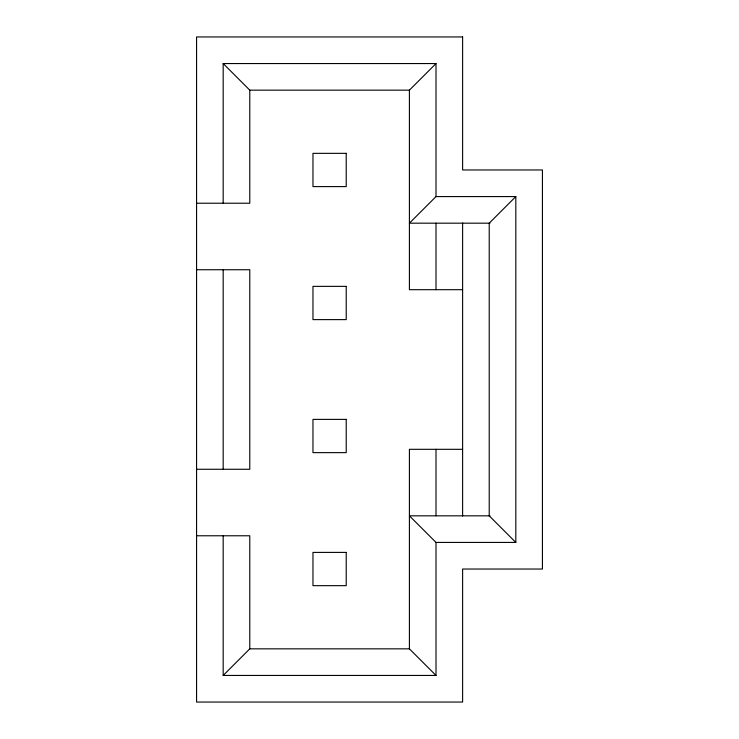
<?xml version="1.0" encoding="UTF-8"?>
<svg xmlns="http://www.w3.org/2000/svg" width="739" height="739" viewBox="0 0 739 739"><rect width="100%" height="100%" fill="white"/><g stroke="black" fill="none" stroke-linecap="round" stroke-linejoin="round"><path stroke-width="1.11" d="M462.614 289.688L409.406 289.688L409.406 90.158L436.01 63.554L436.01 196.574L409.406 223.178L489.975 223.178M436.01 196.574L515.822 196.574L489.218 223.178L489.218 515.822L515.822 542.426L436.01 542.426L409.406 515.822L489.975 515.822M223.178 535.775L223.178 675.446L249.782 648.842L409.406 648.842L436.01 675.446L436.01 542.426M223.178 203.225L223.178 63.554L436.01 63.554M223.178 63.554L249.782 90.158L409.406 90.158M196.574 203.225L249.782 203.225L249.782 90.158M196.574 269.735L249.782 269.735L249.782 469.265L196.574 469.265M462.614 449.312L409.406 449.312L409.406 648.842M196.574 535.775L249.782 535.775L249.782 648.842M223.178 675.446L436.01 675.446M515.822 196.574L515.822 542.426M462.614 222.993L462.614 516.007M436.01 223.178L436.01 289.688M436.01 449.312L436.01 515.822M223.178 269.735L223.178 469.265M462.614 36.95L196.574 36.95L196.574 702.05L462.614 702.05L462.614 569.03L542.426 569.03L542.426 169.97L462.614 169.97L462.614 36.95M346.221 153.343L312.966 153.343L312.966 186.597L346.221 186.597L346.221 153.343M346.221 286.363L312.966 286.363L312.966 319.618L346.221 319.618L346.221 286.363M346.221 419.382L312.966 419.382L312.966 452.637L346.221 452.637L346.221 419.382M346.221 552.403L312.966 552.403L312.966 585.658L346.221 585.658L346.221 552.403"/></g></svg>
